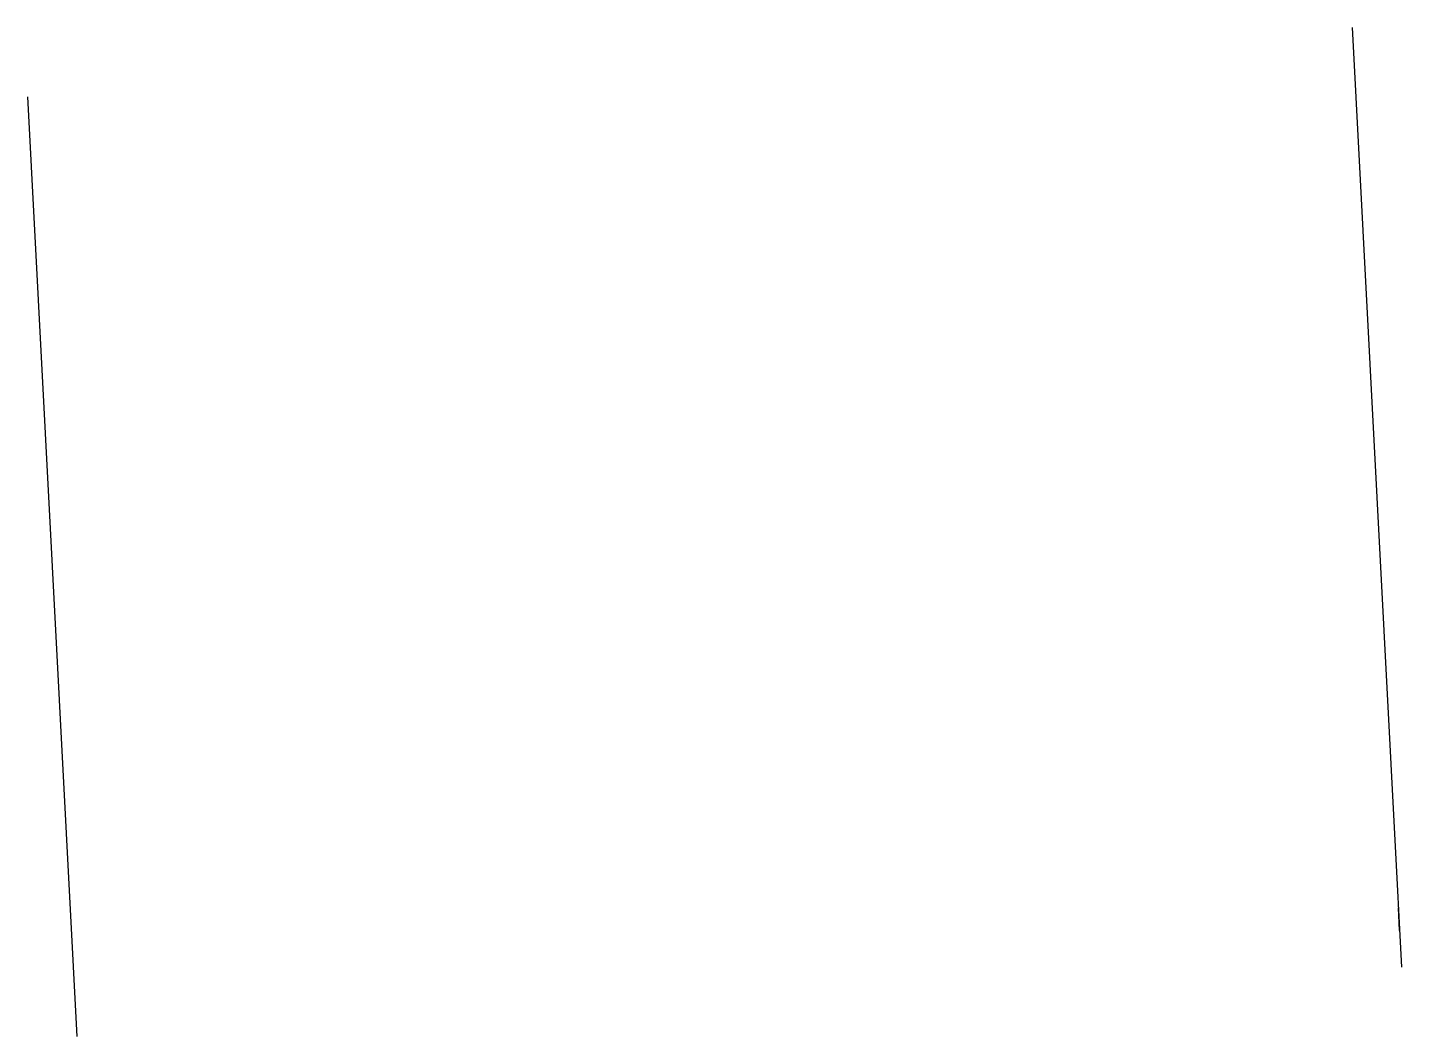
# Model space of a CAD drawing. Extents: x 295 to 846, y 1635 to 2039.
import ezdxf

# ---------------------------------------------------------------- set-up
doc = ezdxf.new("R2010")
doc.units = 0

msp = doc.modelspace()

# ---------------------------------------------------------------- linework, layer by layer
for p, q in [((826.26, 2039.04), (846, 1662.42)), ((295.49, 2011.23), (315.23, 1634.6)), ((845.22, 1677.16), (844.75, 1686.2))]:
    msp.add_line(p, q)

doc.saveas('drawing.dxf')
